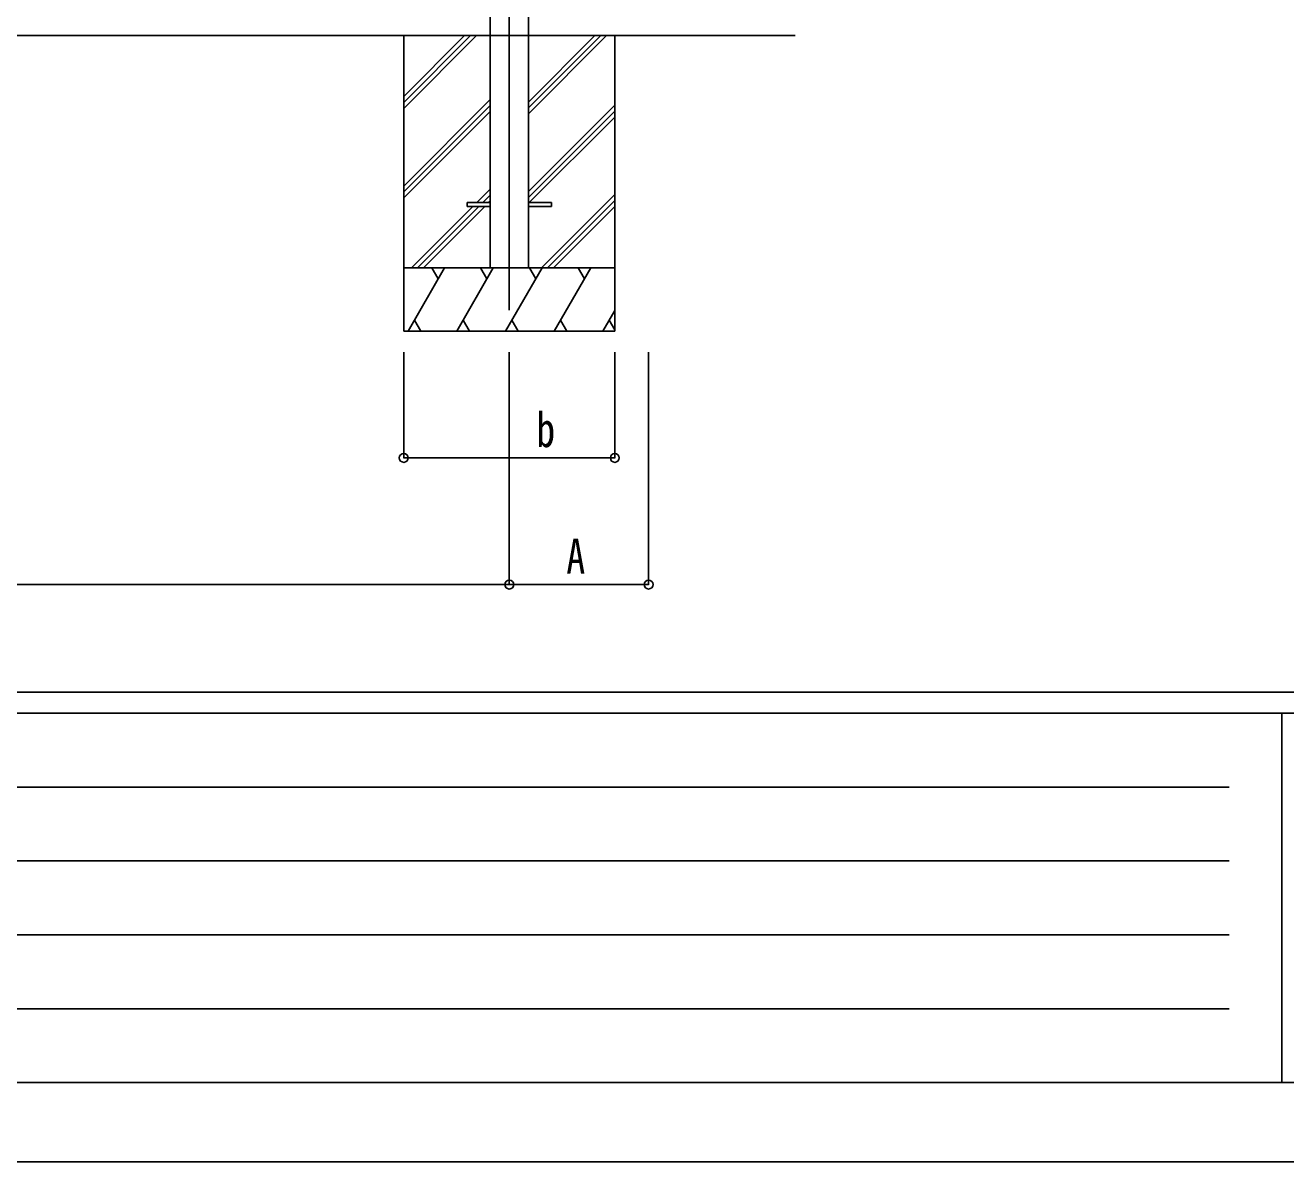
# Model space of a CAD drawing. Units: millimetres, scale not verified. Extents: x -10512 to 10512, y -7425 to 7425.
# Drawn here: x -6240 to -3253, y -7425 to -4733 of the extents above; entities that cross this region are included whole.
import ezdxf
from ezdxf.enums import TextEntityAlignment as Align

# ---------------------------------------------------------------- set-up
doc = ezdxf.new("R2010")
doc.units = ezdxf.units.MM
doc.header["$LTSCALE"] = 40
for name, color, linetype in [('0-3_YKK_12', 2, 'Continuous'), ('0-4_YKK_13', 4, 'Continuous'), ('0-5_YKK_A1', 4, 'Continuous'), ('0-6_YKK_D', 6, 'Continuous'), ('0-7_YKK_ZWAK', 7, 'Continuous')]:
    doc.layers.add(name, color=color, linetype=linetype)
doc.styles.add('ＭＳ ゴシック', font='')
doc.styles.get('ＭＳ ゴシック').set_extended_font_data('MS Gothic')

msp = doc.modelspace()

# ---------------------------------------------------------------- linework, layer by layer
at = {"layer": '0-3_YKK_12'}
msp.add_line((-5092.85, -2164.22), (-5092.85, -5407.78), dxfattribs=at)
at = {"layer": '0-4_YKK_13'}
for p, q in [((-5192.85, -5153.28), (-5192.85, -5162.28)), ((-5192.85, -5153.28), (-5138.05, -5153.28)), ((-5192.85, -5162.28), (-5138.05, -5162.28)), ((-5047.65, -5153.28), (-4992.85, -5153.28)), ((-5047.65, -5162.28), (-4992.85, -5162.28)), ((-4992.85, -5153.28), (-4992.85, -5162.28))]:
    msp.add_line(p, q, dxfattribs=at)
at = {"layer": '0-5_YKK_A1'}
for p, q in [((-5138.05, -2138.3), (-5138.05, -5307.78)), ((-5047.65, -2138.3), (-5047.65, -5307.78)), ((-4415.85, -4757.78), (-8723.25, -4757.78)), ((-5342.85, -4757.78), (-5342.85, -5457.78)), ((-5342.85, -4901.76), (-5198.87, -4757.78)), ((-5342.85, -4915.9), (-5184.73, -4757.78)), ((-5342.85, -4930.05), (-5170.58, -4757.78)), ((-5047.65, -4943.21), (-4862.22, -4757.78)), ((-5047.65, -4929.07), (-4876.36, -4757.78)), ((-5047.65, -4914.93), (-4890.5, -4757.78)), ((-4842.85, -4757.78), (-4842.85, -5457.78)), ((-5342.85, -5113.89), (-5138.05, -4909.1)), ((-5342.85, -5128.04), (-5138.05, -4923.24)), ((-5047.65, -5127.06), (-4842.85, -4922.26)), ((-5342.85, -5142.18), (-5138.05, -4937.38)), ((-5047.65, -5141.2), (-4842.85, -4936.4)), ((-5045.59, -5153.28), (-4842.85, -4950.55)), ((-5170.11, -5153.28), (-5138.05, -5121.23)), ((-5155.96, -5153.28), (-5138.05, -5135.37)), ((-5016.24, -5307.78), (-4842.85, -5134.39)), ((-5324.61, -5307.78), (-5179.11, -5162.28)), ((-5310.47, -5307.78), (-5164.96, -5162.28)), ((-5296.32, -5307.78), (-5150.82, -5162.28)), ((-5141.82, -5153.28), (-5138.05, -5149.51)), ((-5002.1, -5307.78), (-4842.85, -5148.54)), ((-4987.96, -5307.78), (-4842.85, -5162.68)), ((-4842.85, -5307.78), (-5342.85, -5307.78)), ((-5332.83, -5457.78), (-5246.23, -5307.78)), ((-5261.23, -5333.77), (-5276.23, -5307.78)), ((-5217.36, -5457.78), (-5130.76, -5307.78)), ((-5145.76, -5333.77), (-5160.76, -5307.78)), ((-5138.05, -5307.78), (-5047.65, -5307.78)), ((-5101.89, -5457.78), (-5015.29, -5307.78)), ((-5030.29, -5333.77), (-5045.29, -5307.78)), ((-4986.42, -5457.78), (-4899.82, -5307.78)), ((-4914.82, -5333.77), (-4929.82, -5307.78)), ((-5317.83, -5431.8), (-5302.83, -5457.78)), ((-5202.36, -5431.8), (-5187.36, -5457.78)), ((-5086.89, -5431.8), (-5071.89, -5457.78)), ((-4971.42, -5431.8), (-4956.42, -5457.78)), ((-4870.95, -5457.78), (-4842.85, -5409.11)), ((-4855.95, -5431.8), (-4842.85, -5454.5)), ((-5342.85, -5457.78), (-4842.85, -5457.78))]:
    msp.add_line(p, q, dxfattribs=at)
at = {"layer": '0-6_YKK_D'}
for p, q in [((-5342.85, -5507.78), (-5342.85, -5758.78)), ((-5092.85, -5507.78), (-5092.85, -6058.78)), ((-5092.85, -5507.78), (-5092.85, -6058.78)), ((-4842.85, -5507.78), (-4842.85, -5758.78)), ((-4762.85, -5507.78), (-4762.85, -6058.78)), ((-5342.85, -5757.78), (-4842.85, -5757.78)), ((-8052.85, -6057.78), (-5092.85, -6057.78)), ((-5092.85, -6057.78), (-4762.85, -6057.78))]:
    msp.add_line(p, q, dxfattribs=at)
for centre in [(-5342.85, -5757.78), (-4842.85, -5757.78), (-5092.85, -6057.78), (-5092.85, -6057.78), (-4762.85, -6057.78)]:
    msp.add_circle(centre, 10.62, dxfattribs=at)
at = {"layer": '0-7_YKK_ZWAK'}
for p, q in [((9737.55, -6312.5), (-9762.45, -6312.5)), ((-3262.45, -6362.5), (-9762.45, -6362.5)), ((-3262.45, -6362.5), (-3262.45, -7237.5)), ((-12.45, -6362.5), (-3262.45, -6362.5)), ((-9656.2, -6537.5), (-3387.45, -6537.5)), ((-9656.2, -6712.5), (-3387.45, -6712.5)), ((-9656.2, -6887.5), (-3387.45, -6887.5)), ((-9656.2, -7062.5), (-3387.45, -7062.5)), ((-9762.45, -7237.5), (-3262.45, -7237.5)), ((-3262.45, -7237.5), (-12.45, -7237.5))]:
    msp.add_line(p, q, dxfattribs=at)
msp.add_lwpolyline([(-10512.5, -7425), (10512.5, -7425), (10512.5, 7425), (-10512.5, 7425)], close=True, dxfattribs=at)

# ---------------------------------------------------------------- texts
at = {"layer": '0-6_YKK_D', "style": 'ＭＳ ゴシック', "width": 0.8}
for s, p in [('b', (-5029.02, -5756.78)), ('A', (-4957.85, -6056.78))]:
    msp.add_text(s, height=82.48, dxfattribs=at).set_placement(p, align=Align.BOTTOM_LEFT)

doc.saveas('drawing.dxf')
